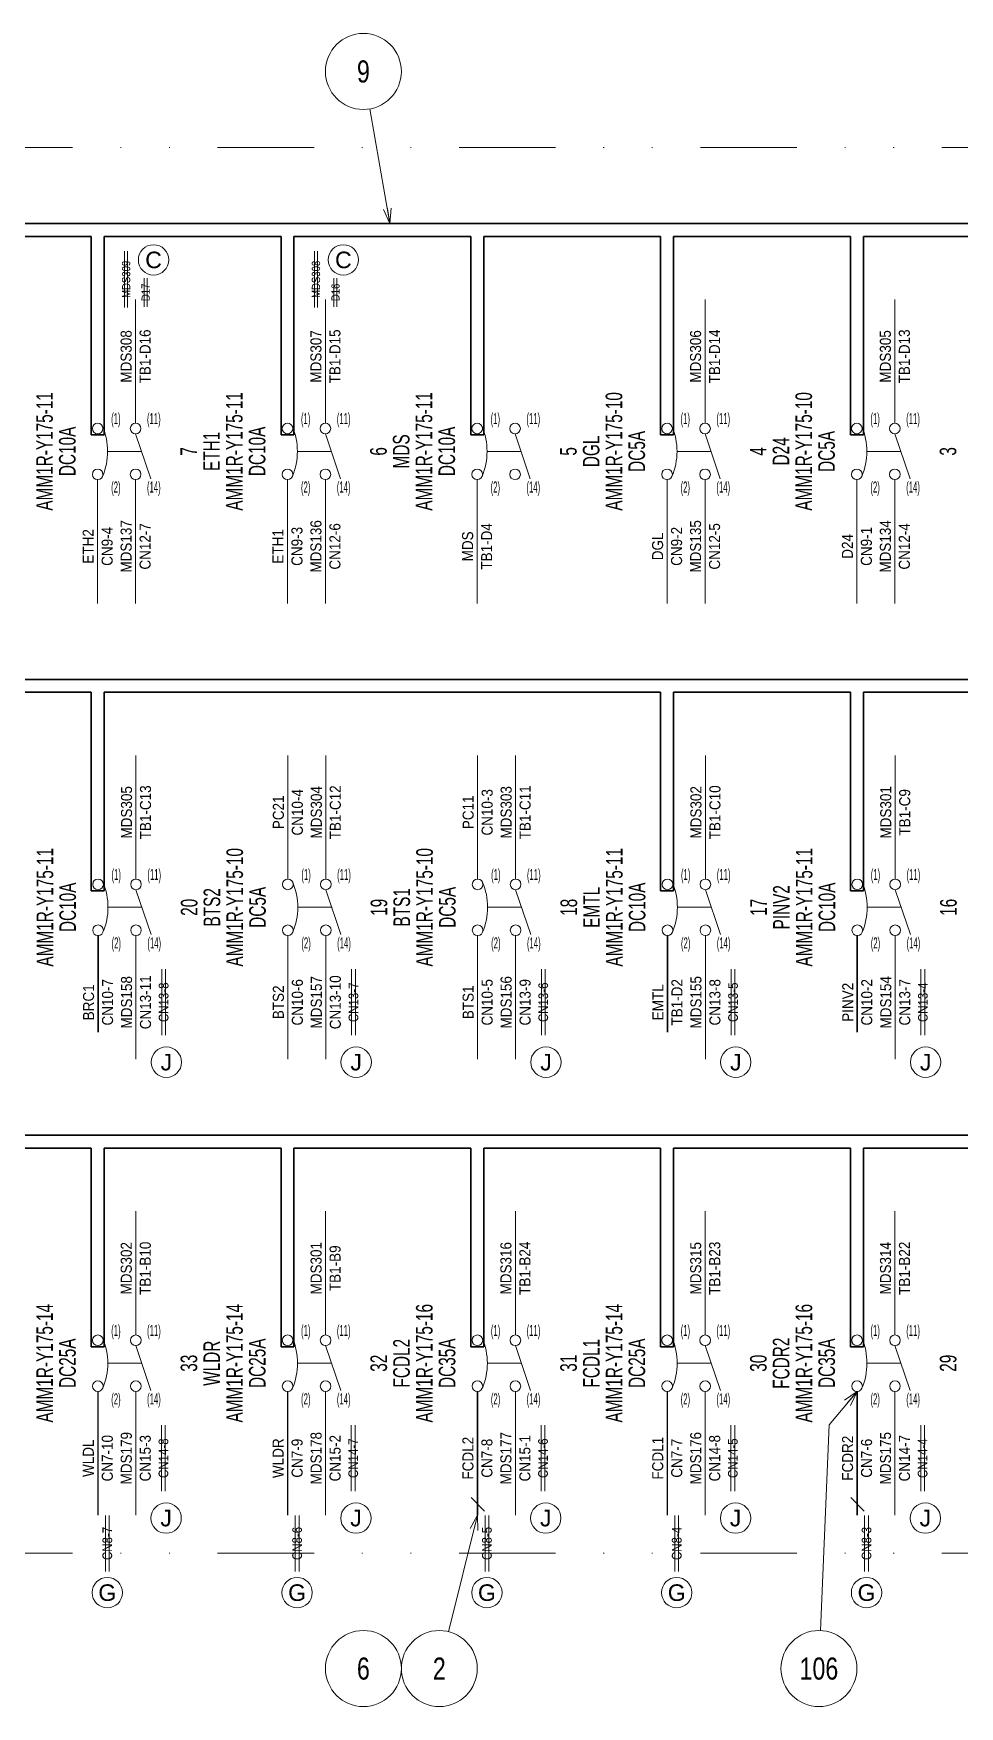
# Model space of a CAD drawing. Header units: millimetres. Extents: x 10 to 832, y 7 to 590.
# Drawn here: x 261.5 to 383.5, y 209.8 to 430 of the extents above; entities that cross this region are included whole.
import ezdxf
from ezdxf.enums import TextEntityAlignment as Align

# ---------------------------------------------------------------- set-up
doc = ezdxf.new("R2010")
doc.units = ezdxf.units.MM
for name, pattern in [('DASHDOT', [25.3, 12.7, -6.3, 0, -6.3]), ('DASHED', [19, 12.7, -6.3]), ('DIVIDE', [31.6, 12.7, -6.3, 0, -6.3, 0, -6.3])]:
    doc.linetypes.add(name, pattern=pattern)
for name, color, linetype in [('GR1_02', 7, 'Continuous'), ('GR1_03', 7, 'Continuous'), ('GR1_04', 7, 'Continuous'), ('GR1_05', 7, 'Continuous'), ('GR1_13', 7, 'Continuous'), ('GR1_15', 7, 'Continuous')]:
    doc.layers.add(name, color=color, linetype=linetype)
doc.styles.add('HG丸ｺﾞｼｯｸM-PRO', font='')
doc.styles.get('HG丸ｺﾞｼｯｸM-PRO').set_extended_font_data('HG丸ｺﾞｼｯｸM-PRO')

# ---------------------------------------------------------------- blocks, each defined once
blk = doc.blocks.new('BLKF030')
at = {"layer": 'GR1_13', "color": 4, "linetype": 'DIVIDE', "lineweight": 13}
for p, q in [((95, 415), (465, 415)), ((95, 230), (465, 230))]:
    blk.add_line(p, q, dxfattribs=at)
blk = doc.blocks.new('BLKF031')
at = {"layer": 'GR1_03', "color": 3, "linetype": 'Continuous', "lineweight": 35}
for p, q in [((445.88, 405), (110, 405)), ((269.13, 403.3), (245.83, 403.3)), ((269.15, 403.3), (269.15, 377.17)), ((270.85, 403.3), (270.85, 377.17)), ((294.15, 403.3), (270.85, 403.3)), ((294.15, 403.3), (294.15, 377.17)), ((295.85, 403.3), (295.85, 377.17)), ((319.15, 403.3), (295.85, 403.3)), ((319.15, 377.17), (319.15, 403.3)), ((344.15, 403.3), (320.85, 403.3)), ((320.85, 377.17), (320.85, 403.3)), ((344.15, 403.3), (344.15, 377.17)), ((345.85, 403.3), (345.85, 377.17)), ((369.15, 403.3), (345.85, 403.3)), ((369.15, 403.3), (369.15, 377.17)), ((370.85, 403.3), (370.85, 377.17)), ((394.15, 403.3), (370.85, 403.3)), ((269.15, 377.17), (270.85, 377.17)), ((294.15, 377.17), (295.85, 377.17)), ((319.15, 377.17), (320.85, 377.17)), ((344.15, 377.17), (345.85, 377.17)), ((369.15, 377.17), (370.85, 377.17))]:
    blk.add_line(p, q, dxfattribs=at)
blk = doc.blocks.new('BLKF035')
at = {"layer": 'GR1_02', "color": 4, "linetype": 'Continuous', "lineweight": 13}
blk.add_line((377, 371.41), (375, 377.32), dxfattribs=at)
at = {"layer": 'GR1_02', "color": 4, "linetype": 'DASHDOT', "lineweight": 13}
blk.add_line((371.31, 375), (375.82, 375), dxfattribs=at)
at = {"layer": 'GR1_02', "color": 4, "linetype": 'Continuous', "lineweight": 13}
for centre in [(370, 378.02), (375, 378.02), (370, 371.98), (375, 371.98)]:
    blk.add_circle(centre, 0.701, dxfattribs=at)
blk.add_arc((362.81, 375), 8.5, 337.237, 22.763, dxfattribs=at)
at = {"layer": 'GR1_02', "color": 4, "linetype": 'Continuous', "lineweight": 13, "style": 'HG丸ｺﾞｼｯｸM-PRO'}
for s, width, p in [('(1)', 0.521222, (372.4, 379.32)), ('(11)', 0.521214, (377.4, 379.32)), ('(2)', 0.521222, (372.4, 370.31)), ('(14)', 0.521214, (377.4, 370.31))]:
    blk.add_text(s, height=1.455, dxfattribs=dict(at, width=width)).set_placement(p, align=Align.MIDDLE_CENTER)
blk = doc.blocks.new('BLKF036')
at = {"layer": 'GR1_02', "color": 4, "linetype": 'Continuous', "lineweight": 13}
blk.add_line((352, 371.41), (350, 377.32), dxfattribs=at)
at = {"layer": 'GR1_02', "color": 4, "linetype": 'DASHDOT', "lineweight": 13}
blk.add_line((346.31, 375), (350.82, 375), dxfattribs=at)
at = {"layer": 'GR1_02', "color": 4, "linetype": 'Continuous', "lineweight": 13}
for centre in [(345, 378.02), (350, 378.02), (345, 371.98), (350, 371.98)]:
    blk.add_circle(centre, 0.701, dxfattribs=at)
blk.add_arc((337.81, 375), 8.5, 337.237, 22.763, dxfattribs=at)
at = {"layer": 'GR1_02', "color": 4, "linetype": 'Continuous', "lineweight": 13, "style": 'HG丸ｺﾞｼｯｸM-PRO'}
for s, width, p in [('(1)', 0.521222, (347.4, 379.32)), ('(11)', 0.521214, (352.4, 379.32)), ('(2)', 0.521222, (347.4, 370.31)), ('(14)', 0.521214, (352.4, 370.31))]:
    blk.add_text(s, height=1.455, dxfattribs=dict(at, width=width)).set_placement(p, align=Align.MIDDLE_CENTER)
blk = doc.blocks.new('BLKF040')
at = {"layer": 'GR1_02', "color": 4, "linetype": 'Continuous', "lineweight": 13}
blk.add_line((377.05, 311.41), (375.05, 317.32), dxfattribs=at)
at = {"layer": 'GR1_02', "color": 4, "linetype": 'DASHDOT', "lineweight": 13}
blk.add_line((371.36, 315), (375.87, 315), dxfattribs=at)
at = {"layer": 'GR1_02', "color": 4, "linetype": 'Continuous', "lineweight": 13}
for centre in [(370.05, 318.02), (375.05, 318.02), (370.05, 311.98), (375.05, 311.98)]:
    blk.add_circle(centre, 0.701, dxfattribs=at)
blk.add_arc((362.86, 315), 8.5, 337.237, 22.763, dxfattribs=at)
at = {"layer": 'GR1_02', "color": 4, "linetype": 'Continuous', "lineweight": 13, "style": 'HG丸ｺﾞｼｯｸM-PRO'}
for s, width, p in [('(1)', 0.521222, (372.45, 319.32)), ('(11)', 0.521214, (377.45, 319.32)), ('(2)', 0.521222, (372.45, 310.31)), ('(14)', 0.521214, (377.45, 310.31))]:
    blk.add_text(s, height=1.455, dxfattribs=dict(at, width=width)).set_placement(p, align=Align.MIDDLE_CENTER)
blk = doc.blocks.new('BLKF041')
at = {"layer": 'GR1_02', "color": 4, "linetype": 'Continuous', "lineweight": 13}
blk.add_line((352.05, 311.41), (350.05, 317.32), dxfattribs=at)
at = {"layer": 'GR1_02', "color": 4, "linetype": 'DASHDOT', "lineweight": 13}
blk.add_line((346.36, 315), (350.87, 315), dxfattribs=at)
at = {"layer": 'GR1_02', "color": 4, "linetype": 'Continuous', "lineweight": 13}
for centre in [(345.05, 318.02), (350.05, 318.02), (345.05, 311.98), (350.05, 311.98)]:
    blk.add_circle(centre, 0.701, dxfattribs=at)
blk.add_arc((337.86, 315), 8.5, 337.237, 22.763, dxfattribs=at)
at = {"layer": 'GR1_02', "color": 4, "linetype": 'Continuous', "lineweight": 13, "style": 'HG丸ｺﾞｼｯｸM-PRO'}
for s, width, p in [('(1)', 0.521222, (347.45, 319.32)), ('(11)', 0.521214, (352.45, 319.32)), ('(2)', 0.521222, (347.45, 310.31)), ('(14)', 0.521214, (352.45, 310.31))]:
    blk.add_text(s, height=1.455, dxfattribs=dict(at, width=width)).set_placement(p, align=Align.MIDDLE_CENTER)
blk = doc.blocks.new('BLKF042')
at = {"layer": 'GR1_02', "color": 4, "linetype": 'Continuous', "lineweight": 13}
blk.add_line((327.05, 311.41), (325.05, 317.32), dxfattribs=at)
at = {"layer": 'GR1_02', "color": 4, "linetype": 'DASHDOT', "lineweight": 13}
blk.add_line((321.36, 315), (325.87, 315), dxfattribs=at)
at = {"layer": 'GR1_02', "color": 4, "linetype": 'Continuous', "lineweight": 13}
for centre in [(320.05, 318.02), (325.05, 318.02), (320.05, 311.98), (325.05, 311.98)]:
    blk.add_circle(centre, 0.701, dxfattribs=at)
blk.add_arc((312.86, 315), 8.5, 337.237, 22.763, dxfattribs=at)
at = {"layer": 'GR1_02', "color": 4, "linetype": 'Continuous', "lineweight": 13, "style": 'HG丸ｺﾞｼｯｸM-PRO'}
for s, width, p in [('(1)', 0.521222, (322.45, 319.32)), ('(11)', 0.521214, (327.45, 319.32)), ('(2)', 0.521222, (322.45, 310.31)), ('(14)', 0.521214, (327.45, 310.31))]:
    blk.add_text(s, height=1.455, dxfattribs=dict(at, width=width)).set_placement(p, align=Align.MIDDLE_CENTER)
blk = doc.blocks.new('BLKF043')
at = {"layer": 'GR1_02', "color": 4, "linetype": 'Continuous', "lineweight": 13}
blk.add_line((302.05, 311.41), (300.05, 317.32), dxfattribs=at)
at = {"layer": 'GR1_02', "color": 4, "linetype": 'DASHDOT', "lineweight": 13}
blk.add_line((296.36, 315), (300.87, 315), dxfattribs=at)
at = {"layer": 'GR1_02', "color": 4, "linetype": 'Continuous', "lineweight": 13}
for centre in [(295.05, 318.02), (300.05, 318.02), (295.05, 311.98), (300.05, 311.98)]:
    blk.add_circle(centre, 0.701, dxfattribs=at)
blk.add_arc((287.86, 315), 8.5, 337.237, 22.763, dxfattribs=at)
at = {"layer": 'GR1_02', "color": 4, "linetype": 'Continuous', "lineweight": 13, "style": 'HG丸ｺﾞｼｯｸM-PRO'}
for s, width, p in [('(1)', 0.521222, (297.45, 319.32)), ('(11)', 0.521214, (302.45, 319.32)), ('(2)', 0.521222, (297.45, 310.31)), ('(14)', 0.521214, (302.45, 310.31))]:
    blk.add_text(s, height=1.455, dxfattribs=dict(at, width=width)).set_placement(p, align=Align.MIDDLE_CENTER)
blk = doc.blocks.new('BLKF044')
at = {"layer": 'GR1_02', "color": 4, "linetype": 'Continuous', "lineweight": 13}
blk.add_line((277.05, 311.41), (275.05, 317.32), dxfattribs=at)
at = {"layer": 'GR1_02', "color": 4, "linetype": 'DASHDOT', "lineweight": 13}
blk.add_line((271.36, 315), (275.87, 315), dxfattribs=at)
at = {"layer": 'GR1_02', "color": 4, "linetype": 'Continuous', "lineweight": 13}
for centre in [(270.05, 318.02), (275.05, 318.02), (270.05, 311.98), (275.05, 311.98)]:
    blk.add_circle(centre, 0.701, dxfattribs=at)
blk.add_arc((262.86, 315), 8.5, 337.237, 22.763, dxfattribs=at)
at = {"layer": 'GR1_02', "color": 4, "linetype": 'Continuous', "lineweight": 13, "style": 'HG丸ｺﾞｼｯｸM-PRO'}
for s, width, p in [('(1)', 0.521222, (272.45, 319.32)), ('(11)', 0.521214, (277.45, 319.32)), ('(2)', 0.521222, (272.45, 310.31)), ('(14)', 0.521214, (277.45, 310.31))]:
    blk.add_text(s, height=1.455, dxfattribs=dict(at, width=width)).set_placement(p, align=Align.MIDDLE_CENTER)
blk = doc.blocks.new('BLKF049')
at = {"layer": 'GR1_02', "color": 4, "linetype": 'Continuous', "lineweight": 13}
blk.add_line((326.98, 371.41), (324.98, 377.32), dxfattribs=at)
at = {"layer": 'GR1_02', "color": 4, "linetype": 'DASHDOT', "lineweight": 13}
blk.add_line((321.29, 375), (325.8, 375), dxfattribs=at)
at = {"layer": 'GR1_02', "color": 4, "linetype": 'Continuous', "lineweight": 13}
for centre in [(319.98, 378.02), (324.98, 378.02), (319.98, 371.98), (324.98, 371.98)]:
    blk.add_circle(centre, 0.701, dxfattribs=at)
blk.add_arc((312.79, 375), 8.5, 337.237, 22.763, dxfattribs=at)
at = {"layer": 'GR1_02', "color": 4, "linetype": 'Continuous', "lineweight": 13, "style": 'HG丸ｺﾞｼｯｸM-PRO'}
for s, width, p in [('(1)', 0.521222, (322.38, 379.32)), ('(11)', 0.521214, (327.38, 379.32)), ('(2)', 0.521222, (322.38, 370.31)), ('(14)', 0.521214, (327.38, 370.31))]:
    blk.add_text(s, height=1.455, dxfattribs=dict(at, width=width)).set_placement(p, align=Align.MIDDLE_CENTER)
blk = doc.blocks.new('BLKF050')
at = {"layer": 'GR1_02', "color": 4, "linetype": 'Continuous', "lineweight": 13}
blk.add_line((302, 371.41), (300, 377.32), dxfattribs=at)
at = {"layer": 'GR1_02', "color": 4, "linetype": 'DASHDOT', "lineweight": 13}
blk.add_line((296.31, 375), (300.82, 375), dxfattribs=at)
at = {"layer": 'GR1_02', "color": 4, "linetype": 'Continuous', "lineweight": 13}
for centre in [(295, 378.02), (300, 378.02), (295, 371.98), (300, 371.98)]:
    blk.add_circle(centre, 0.701, dxfattribs=at)
blk.add_arc((287.81, 375), 8.5, 337.237, 22.763, dxfattribs=at)
at = {"layer": 'GR1_02', "color": 4, "linetype": 'Continuous', "lineweight": 13, "style": 'HG丸ｺﾞｼｯｸM-PRO'}
for s, width, p in [('(1)', 0.521222, (297.4, 379.32)), ('(11)', 0.521214, (302.4, 379.32)), ('(2)', 0.521222, (297.4, 370.31)), ('(14)', 0.521214, (302.4, 370.31))]:
    blk.add_text(s, height=1.455, dxfattribs=dict(at, width=width)).set_placement(p, align=Align.MIDDLE_CENTER)
blk = doc.blocks.new('BLKF051')
at = {"layer": 'GR1_02', "color": 4, "linetype": 'Continuous', "lineweight": 13}
blk.add_line((277, 371.41), (275, 377.32), dxfattribs=at)
at = {"layer": 'GR1_02', "color": 4, "linetype": 'DASHDOT', "lineweight": 13}
blk.add_line((271.31, 375), (275.82, 375), dxfattribs=at)
at = {"layer": 'GR1_02', "color": 4, "linetype": 'Continuous', "lineweight": 13}
for centre in [(270, 378.02), (275, 378.02), (270, 371.98), (275, 371.98)]:
    blk.add_circle(centre, 0.701, dxfattribs=at)
blk.add_arc((262.81, 375), 8.5, 337.237, 22.763, dxfattribs=at)
at = {"layer": 'GR1_02', "color": 4, "linetype": 'Continuous', "lineweight": 13, "style": 'HG丸ｺﾞｼｯｸM-PRO'}
for s, width, p in [('(1)', 0.521222, (272.4, 379.32)), ('(11)', 0.521214, (277.4, 379.32)), ('(2)', 0.521222, (272.4, 370.31)), ('(14)', 0.521214, (277.4, 370.31))]:
    blk.add_text(s, height=1.455, dxfattribs=dict(at, width=width)).set_placement(p, align=Align.MIDDLE_CENTER)
blk = doc.blocks.new('BLKF057')
at = {"layer": 'GR1_02', "color": 4, "linetype": 'Continuous', "lineweight": 13}
blk.add_line((277.02, 251.41), (275.02, 257.32), dxfattribs=at)
at = {"layer": 'GR1_02', "color": 4, "linetype": 'DASHDOT', "lineweight": 13}
blk.add_line((271.33, 255), (275.83, 255), dxfattribs=at)
at = {"layer": 'GR1_02', "color": 4, "linetype": 'Continuous', "lineweight": 13}
for centre in [(270.02, 258.02), (275.02, 258.02), (270.02, 251.98), (275.02, 251.98)]:
    blk.add_circle(centre, 0.701, dxfattribs=at)
blk.add_arc((262.83, 255), 8.5, 337.237, 22.763, dxfattribs=at)
at = {"layer": 'GR1_02', "color": 4, "linetype": 'Continuous', "lineweight": 13, "style": 'HG丸ｺﾞｼｯｸM-PRO'}
for s, width, p in [('(1)', 0.521222, (272.41, 259.32)), ('(11)', 0.521214, (277.41, 259.32)), ('(2)', 0.521222, (272.41, 250.31)), ('(14)', 0.521214, (277.41, 250.31))]:
    blk.add_text(s, height=1.455, dxfattribs=dict(at, width=width)).set_placement(p, align=Align.MIDDLE_CENTER)
blk = doc.blocks.new('BLKF058')
at = {"layer": 'GR1_02', "color": 4, "linetype": 'Continuous', "lineweight": 13}
blk.add_line((302.02, 251.41), (300.02, 257.32), dxfattribs=at)
at = {"layer": 'GR1_02', "color": 4, "linetype": 'DASHDOT', "lineweight": 13}
blk.add_line((296.33, 255), (300.83, 255), dxfattribs=at)
at = {"layer": 'GR1_02', "color": 4, "linetype": 'Continuous', "lineweight": 13}
for centre in [(295.02, 258.02), (300.02, 258.02), (295.02, 251.98), (300.02, 251.98)]:
    blk.add_circle(centre, 0.701, dxfattribs=at)
blk.add_arc((287.83, 255), 8.5, 337.237, 22.763, dxfattribs=at)
at = {"layer": 'GR1_02', "color": 4, "linetype": 'Continuous', "lineweight": 13, "style": 'HG丸ｺﾞｼｯｸM-PRO'}
for s, width, p in [('(1)', 0.521222, (297.41, 259.32)), ('(11)', 0.521214, (302.41, 259.32)), ('(2)', 0.521222, (297.41, 250.31)), ('(14)', 0.521214, (302.41, 250.31))]:
    blk.add_text(s, height=1.455, dxfattribs=dict(at, width=width)).set_placement(p, align=Align.MIDDLE_CENTER)
blk = doc.blocks.new('BLKF059')
at = {"layer": 'GR1_02', "color": 4, "linetype": 'Continuous', "lineweight": 13}
blk.add_line((327.02, 251.41), (325.02, 257.32), dxfattribs=at)
at = {"layer": 'GR1_02', "color": 4, "linetype": 'DASHDOT', "lineweight": 13}
blk.add_line((321.33, 255), (325.83, 255), dxfattribs=at)
at = {"layer": 'GR1_02', "color": 4, "linetype": 'Continuous', "lineweight": 13}
for centre in [(320.02, 258.02), (325.02, 258.02), (320.02, 251.98), (325.02, 251.98)]:
    blk.add_circle(centre, 0.701, dxfattribs=at)
blk.add_arc((312.83, 255), 8.5, 337.237, 22.763, dxfattribs=at)
at = {"layer": 'GR1_02', "color": 4, "linetype": 'Continuous', "lineweight": 13, "style": 'HG丸ｺﾞｼｯｸM-PRO'}
for s, width, p in [('(1)', 0.521222, (322.41, 259.32)), ('(11)', 0.521214, (327.41, 259.32)), ('(2)', 0.521222, (322.41, 250.31)), ('(14)', 0.521214, (327.41, 250.31))]:
    blk.add_text(s, height=1.455, dxfattribs=dict(at, width=width)).set_placement(p, align=Align.MIDDLE_CENTER)
blk = doc.blocks.new('BLKF060')
at = {"layer": 'GR1_02', "color": 4, "linetype": 'Continuous', "lineweight": 13}
blk.add_line((352.02, 251.41), (350.02, 257.32), dxfattribs=at)
at = {"layer": 'GR1_02', "color": 4, "linetype": 'DASHDOT', "lineweight": 13}
blk.add_line((346.33, 255), (350.83, 255), dxfattribs=at)
at = {"layer": 'GR1_02', "color": 4, "linetype": 'Continuous', "lineweight": 13}
for centre in [(345.02, 258.02), (350.02, 258.02), (345.02, 251.98), (350.02, 251.98)]:
    blk.add_circle(centre, 0.701, dxfattribs=at)
blk.add_arc((337.83, 255), 8.5, 337.237, 22.763, dxfattribs=at)
at = {"layer": 'GR1_02', "color": 4, "linetype": 'Continuous', "lineweight": 13, "style": 'HG丸ｺﾞｼｯｸM-PRO'}
for s, width, p in [('(1)', 0.521222, (347.41, 259.32)), ('(11)', 0.521214, (352.41, 259.32)), ('(2)', 0.521222, (347.41, 250.31)), ('(14)', 0.521214, (352.41, 250.31))]:
    blk.add_text(s, height=1.455, dxfattribs=dict(at, width=width)).set_placement(p, align=Align.MIDDLE_CENTER)
blk = doc.blocks.new('BLKF061')
at = {"layer": 'GR1_02', "color": 4, "linetype": 'Continuous', "lineweight": 13}
blk.add_line((377.02, 251.41), (375.02, 257.32), dxfattribs=at)
at = {"layer": 'GR1_02', "color": 4, "linetype": 'DASHDOT', "lineweight": 13}
blk.add_line((371.33, 255), (375.83, 255), dxfattribs=at)
at = {"layer": 'GR1_02', "color": 4, "linetype": 'Continuous', "lineweight": 13}
for centre in [(370.02, 258.02), (375.02, 258.02), (370.02, 251.98), (375.02, 251.98)]:
    blk.add_circle(centre, 0.701, dxfattribs=at)
blk.add_arc((362.83, 255), 8.5, 337.237, 22.763, dxfattribs=at)
at = {"layer": 'GR1_02', "color": 4, "linetype": 'Continuous', "lineweight": 13, "style": 'HG丸ｺﾞｼｯｸM-PRO'}
for s, width, p in [('(1)', 0.521222, (372.41, 259.32)), ('(11)', 0.521214, (377.41, 259.32)), ('(2)', 0.521222, (372.41, 250.31)), ('(14)', 0.521214, (377.41, 250.31))]:
    blk.add_text(s, height=1.455, dxfattribs=dict(at, width=width)).set_placement(p, align=Align.MIDDLE_CENTER)
blk = doc.blocks.new('BLKF066')
at = {"layer": 'GR1_03', "color": 3, "linetype": 'Continuous', "lineweight": 35}
for p, q in [((445.88, 345), (110, 345)), ((269.13, 343.3), (245.83, 343.3)), ((269.15, 343.3), (269.15, 317.17)), ((344.15, 343.3), (270.85, 343.3)), ((270.85, 343.3), (270.85, 317.17)), ((344.15, 343.3), (344.15, 317.17)), ((345.85, 343.3), (345.85, 317.17)), ((369.15, 343.3), (345.85, 343.3)), ((369.15, 343.3), (369.15, 317.17)), ((370.85, 343.3), (370.85, 317.17)), ((394.15, 343.3), (370.85, 343.3)), ((269.15, 317.17), (270.85, 317.17)), ((344.15, 317.17), (345.85, 317.17)), ((369.15, 317.17), (370.85, 317.17))]:
    blk.add_line(p, q, dxfattribs=at)
blk = doc.blocks.new('BLKF068')
at = {"layer": 'GR1_03', "color": 3, "linetype": 'Continuous', "lineweight": 35}
for p, q in [((445.88, 285), (110, 285)), ((269.13, 283.3), (235.83, 283.3)), ((269.15, 283.3), (269.15, 257.17)), ((270.85, 283.3), (270.85, 257.17)), ((294.15, 283.3), (270.85, 283.3)), ((294.15, 283.3), (294.15, 257.17)), ((295.85, 283.3), (295.85, 257.17)), ((319.15, 283.3), (295.85, 283.3)), ((319.15, 257.17), (319.15, 283.3)), ((344.15, 283.3), (320.85, 283.3)), ((320.85, 257.17), (320.85, 283.3)), ((344.15, 283.3), (344.15, 257.17)), ((345.85, 283.3), (345.85, 257.17)), ((369.15, 283.3), (345.85, 283.3)), ((369.15, 283.3), (369.15, 257.17)), ((370.85, 283.3), (370.85, 257.17)), ((394.15, 283.3), (370.85, 283.3)), ((269.15, 257.17), (270.85, 257.17)), ((294.15, 257.17), (295.85, 257.17)), ((319.15, 257.17), (320.85, 257.17)), ((344.15, 257.17), (345.85, 257.17)), ((369.15, 257.17), (370.85, 257.17))]:
    blk.add_line(p, q, dxfattribs=at)
blk = doc.blocks.new('FXTIP_ARROW_S')
at = {"color": 0, "linetype": 'Continuous', "lineweight": -2}
for q in [(-1, 0), (-0.97, 0.26), (-0.97, -0.26)]:
    blk.add_line((0, 0), q, dxfattribs=at)
blk = doc.blocks.new('BLKF240')
at = {"layer": 'GR1_05', "color": 4, "linetype": 'Continuous', "lineweight": 13}
blk.add_circle((277.36, 400.2), 2, dxfattribs=at)
at = {"layer": 'GR1_05', "color": 4, "linetype": 'Continuous', "lineweight": 13, "style": 'HG丸ｺﾞｼｯｸM-PRO', "width": 1.042931}
blk.add_text('C', height=2.18, dxfattribs=at).set_placement((277.36, 400.2), align=Align.MIDDLE_CENTER)
blk = doc.blocks.new('BLKF241')
at = {"layer": 'GR1_05', "color": 4, "linetype": 'Continuous', "lineweight": 13}
blk.add_circle((302.36, 400.2), 2, dxfattribs=at)
at = {"layer": 'GR1_05', "color": 4, "linetype": 'Continuous', "lineweight": 13, "style": 'HG丸ｺﾞｼｯｸM-PRO', "width": 1.042931}
blk.add_text('C', height=2.18, dxfattribs=at).set_placement((302.36, 400.2), align=Align.MIDDLE_CENTER)
blk = doc.blocks.new('BLKF294')
at = {"layer": 'GR1_05', "color": 4, "linetype": 'Continuous', "lineweight": 13}
blk.add_circle((371.27, 224.81), 2, dxfattribs=at)
at = {"layer": 'GR1_05', "color": 4, "linetype": 'Continuous', "lineweight": 13, "style": 'HG丸ｺﾞｼｯｸM-PRO', "width": 1.042883}
blk.add_text('G', height=2.18, dxfattribs=at).set_placement((371.27, 224.81), align=Align.MIDDLE_CENTER)
blk = doc.blocks.new('BLKF295')
at = {"layer": 'GR1_05', "color": 4, "linetype": 'Continuous', "lineweight": 13}
blk.add_circle((346.27, 224.81), 2, dxfattribs=at)
at = {"layer": 'GR1_05', "color": 4, "linetype": 'Continuous', "lineweight": 13, "style": 'HG丸ｺﾞｼｯｸM-PRO', "width": 1.042883}
blk.add_text('G', height=2.18, dxfattribs=at).set_placement((346.27, 224.81), align=Align.MIDDLE_CENTER)
blk = doc.blocks.new('BLKF296')
at = {"layer": 'GR1_05', "color": 4, "linetype": 'Continuous', "lineweight": 13}
blk.add_circle((321.27, 224.81), 2, dxfattribs=at)
at = {"layer": 'GR1_05', "color": 4, "linetype": 'Continuous', "lineweight": 13, "style": 'HG丸ｺﾞｼｯｸM-PRO', "width": 1.042883}
blk.add_text('G', height=2.18, dxfattribs=at).set_placement((321.27, 224.81), align=Align.MIDDLE_CENTER)
blk = doc.blocks.new('BLKF297')
at = {"layer": 'GR1_05', "color": 4, "linetype": 'Continuous', "lineweight": 13}
blk.add_circle((296.27, 224.81), 2, dxfattribs=at)
at = {"layer": 'GR1_05', "color": 4, "linetype": 'Continuous', "lineweight": 13, "style": 'HG丸ｺﾞｼｯｸM-PRO', "width": 1.042883}
blk.add_text('G', height=2.18, dxfattribs=at).set_placement((296.27, 224.81), align=Align.MIDDLE_CENTER)
blk = doc.blocks.new('BLKF298')
at = {"layer": 'GR1_05', "color": 4, "linetype": 'Continuous', "lineweight": 13}
blk.add_circle((271.27, 224.81), 2, dxfattribs=at)
at = {"layer": 'GR1_05', "color": 4, "linetype": 'Continuous', "lineweight": 13, "style": 'HG丸ｺﾞｼｯｸM-PRO', "width": 1.042883}
blk.add_text('G', height=2.18, dxfattribs=at).set_placement((271.27, 224.81), align=Align.MIDDLE_CENTER)
blk = doc.blocks.new('BLKF347')
at = {"layer": 'GR1_05', "color": 4, "linetype": 'Continuous', "lineweight": 13}
blk.add_circle((279.02, 234.62), 2, dxfattribs=at)
at = {"layer": 'GR1_05', "color": 4, "linetype": 'Continuous', "lineweight": 13, "style": 'HG丸ｺﾞｼｯｸM-PRO', "width": 1.042809}
blk.add_text('J', height=2.18, dxfattribs=at).set_placement((279.02, 234.62), align=Align.MIDDLE_CENTER)
blk = doc.blocks.new('BLKF348')
at = {"layer": 'GR1_05', "color": 4, "linetype": 'Continuous', "lineweight": 13}
blk.add_circle((304.02, 234.62), 2, dxfattribs=at)
at = {"layer": 'GR1_05', "color": 4, "linetype": 'Continuous', "lineweight": 13, "style": 'HG丸ｺﾞｼｯｸM-PRO', "width": 1.042809}
blk.add_text('J', height=2.18, dxfattribs=at).set_placement((304.02, 234.62), align=Align.MIDDLE_CENTER)
blk = doc.blocks.new('BLKF349')
at = {"layer": 'GR1_05', "color": 4, "linetype": 'Continuous', "lineweight": 13}
blk.add_circle((329.02, 234.62), 2, dxfattribs=at)
at = {"layer": 'GR1_05', "color": 4, "linetype": 'Continuous', "lineweight": 13, "style": 'HG丸ｺﾞｼｯｸM-PRO', "width": 1.042809}
blk.add_text('J', height=2.18, dxfattribs=at).set_placement((329.02, 234.62), align=Align.MIDDLE_CENTER)
blk = doc.blocks.new('BLKF350')
at = {"layer": 'GR1_05', "color": 4, "linetype": 'Continuous', "lineweight": 13}
blk.add_circle((354.02, 234.62), 2, dxfattribs=at)
at = {"layer": 'GR1_05', "color": 4, "linetype": 'Continuous', "lineweight": 13, "style": 'HG丸ｺﾞｼｯｸM-PRO', "width": 1.042809}
blk.add_text('J', height=2.18, dxfattribs=at).set_placement((354.02, 234.62), align=Align.MIDDLE_CENTER)
blk = doc.blocks.new('BLKF351')
at = {"layer": 'GR1_05', "color": 4, "linetype": 'Continuous', "lineweight": 13}
blk.add_circle((379.02, 234.62), 2, dxfattribs=at)
at = {"layer": 'GR1_05', "color": 4, "linetype": 'Continuous', "lineweight": 13, "style": 'HG丸ｺﾞｼｯｸM-PRO', "width": 1.042809}
blk.add_text('J', height=2.18, dxfattribs=at).set_placement((379.02, 234.62), align=Align.MIDDLE_CENTER)
blk = doc.blocks.new('BLKF357')
at = {"layer": 'GR1_05', "color": 4, "linetype": 'Continuous', "lineweight": 13}
blk.add_circle((279.05, 294.62), 2, dxfattribs=at)
at = {"layer": 'GR1_05', "color": 4, "linetype": 'Continuous', "lineweight": 13, "style": 'HG丸ｺﾞｼｯｸM-PRO', "width": 1.042809}
blk.add_text('J', height=2.18, dxfattribs=at).set_placement((279.05, 294.62), align=Align.MIDDLE_CENTER)
blk = doc.blocks.new('BLKF358')
at = {"layer": 'GR1_05', "color": 4, "linetype": 'Continuous', "lineweight": 13}
blk.add_circle((304.05, 294.62), 2, dxfattribs=at)
at = {"layer": 'GR1_05', "color": 4, "linetype": 'Continuous', "lineweight": 13, "style": 'HG丸ｺﾞｼｯｸM-PRO', "width": 1.042809}
blk.add_text('J', height=2.18, dxfattribs=at).set_placement((304.05, 294.62), align=Align.MIDDLE_CENTER)
blk = doc.blocks.new('BLKF359')
at = {"layer": 'GR1_05', "color": 4, "linetype": 'Continuous', "lineweight": 13}
blk.add_circle((329.05, 294.62), 2, dxfattribs=at)
at = {"layer": 'GR1_05', "color": 4, "linetype": 'Continuous', "lineweight": 13, "style": 'HG丸ｺﾞｼｯｸM-PRO', "width": 1.042809}
blk.add_text('J', height=2.18, dxfattribs=at).set_placement((329.05, 294.62), align=Align.MIDDLE_CENTER)
blk = doc.blocks.new('BLKF360')
at = {"layer": 'GR1_05', "color": 4, "linetype": 'Continuous', "lineweight": 13}
blk.add_circle((354.05, 294.62), 2, dxfattribs=at)
at = {"layer": 'GR1_05', "color": 4, "linetype": 'Continuous', "lineweight": 13, "style": 'HG丸ｺﾞｼｯｸM-PRO', "width": 1.042809}
blk.add_text('J', height=2.18, dxfattribs=at).set_placement((354.05, 294.62), align=Align.MIDDLE_CENTER)
blk = doc.blocks.new('BLKF361')
at = {"layer": 'GR1_05', "color": 4, "linetype": 'Continuous', "lineweight": 13}
blk.add_circle((379.05, 294.62), 2, dxfattribs=at)
at = {"layer": 'GR1_05', "color": 4, "linetype": 'Continuous', "lineweight": 13, "style": 'HG丸ｺﾞｼｯｸM-PRO', "width": 1.042809}
blk.add_text('J', height=2.18, dxfattribs=at).set_placement((379.05, 294.62), align=Align.MIDDLE_CENTER)

msp = doc.modelspace()

# ---------------------------------------------------------------- linework, layer by layer
at = {"layer": 'GR1_03', "color": 4, "linetype": 'Continuous', "lineweight": 13}
for p, q in [((275, 395), (275, 378.72)), ((300, 395), (300, 378.72)), ((350, 395), (350, 378.72)), ((375, 395), (375, 378.72)), ((270, 371.28), (270, 355)), ((275, 371.28), (275, 355)), ((295, 371.28), (295, 355)), ((300, 371.28), (300, 355)), ((319.98, 371.28), (319.98, 355)), ((345, 371.28), (345, 355)), ((350, 371.28), (350, 355)), ((370, 371.28), (370, 355)), ((375, 371.28), (375, 355)), ((275.05, 335), (275.05, 318.72)), ((295.05, 335), (295.05, 318.72)), ((300.05, 335), (300.05, 318.72)), ((320.05, 335), (320.05, 318.72)), ((325.05, 335), (325.05, 318.72)), ((350.05, 335), (350.05, 318.72)), ((375.05, 335), (375.05, 318.72)), ((275.05, 311.28), (275.05, 295)), ((295.05, 311.28), (295.05, 295)), ((300.05, 311.28), (300.05, 295)), ((320.05, 311.28), (320.05, 295)), ((325.05, 311.28), (325.05, 295)), ((350.05, 311.28), (350.05, 295)), ((375.05, 311.28), (375.05, 295)), ((275.02, 275), (275.02, 258.72)), ((300.02, 275), (300.02, 258.72)), ((325.02, 275), (325.02, 258.72)), ((350.02, 275), (350.02, 258.72)), ((375.02, 275), (375.02, 258.72)), ((275.02, 251.28), (275.02, 235)), ((300.02, 251.28), (300.02, 235)), ((325.02, 251.28), (325.02, 235)), ((350.02, 251.28), (350.02, 235)), ((375.02, 251.28), (375.02, 235)), ((319.2, 237.32), (320.97, 235.55)), ((369.2, 237.32), (370.97, 235.55))]:
    msp.add_line(p, q, dxfattribs=at)
at = {"layer": 'GR1_03', "color": 3, "linetype": 'DASHED', "lineweight": 35}
for p, q in [((270.05, 311.28), (270.05, 295)), ((345.05, 311.28), (345.05, 295)), ((370.05, 311.28), (370.05, 295))]:
    msp.add_line(p, q, dxfattribs=at)
at = {"layer": 'GR1_03', "color": 2, "linetype": 'Continuous', "lineweight": 25}
for p, q in [((270.02, 251.28), (270.02, 235)), ((295.02, 251.28), (295.02, 235)), ((345.02, 251.28), (345.02, 235))]:
    msp.add_line(p, q, dxfattribs=at)
at = {"layer": 'GR1_03', "color": 3, "linetype": 'Continuous', "lineweight": 35}
for p, q in [((320.02, 251.28), (320.02, 235)), ((370.02, 251.28), (370.02, 235))]:
    msp.add_line(p, q, dxfattribs=at)
at = {"layer": 'GR1_05', "color": 4, "linetype": 'Continuous', "lineweight": 13}
for p, q in [((273.55, 393.95), (273.55, 401.33)), ((273.95, 393.95), (273.95, 401.33)), ((298.55, 393.95), (298.55, 401.33)), ((298.95, 393.95), (298.95, 401.33)), ((276.12, 394.02), (276.12, 397.78)), ((276.52, 394.02), (276.52, 397.78)), ((301.12, 394.02), (301.12, 397.78)), ((301.52, 394.02), (301.52, 397.78)), ((278.44, 298.17), (278.44, 306.87)), ((278.94, 298.17), (278.94, 306.87)), ((303.44, 298.17), (303.44, 306.87)), ((303.94, 298.17), (303.94, 306.87)), ((328.44, 298.17), (328.44, 306.87)), ((328.94, 298.17), (328.94, 306.87)), ((353.44, 298.17), (353.44, 306.87)), ((353.94, 298.17), (353.94, 306.87)), ((378.44, 298.17), (378.44, 306.87)), ((378.94, 298.17), (378.94, 306.87)), ((278.41, 238.17), (278.41, 246.87)), ((278.91, 238.17), (278.91, 246.87)), ((303.41, 238.17), (303.41, 246.87)), ((303.91, 238.17), (303.91, 246.87)), ((328.41, 238.17), (328.41, 246.87)), ((328.91, 238.17), (328.91, 246.87)), ((353.41, 238.17), (353.41, 246.87)), ((353.91, 238.17), (353.91, 246.87)), ((378.41, 238.17), (378.41, 246.87)), ((378.91, 238.17), (378.91, 246.87)), ((271.02, 227.61), (271.02, 234.96)), ((271.52, 227.61), (271.52, 234.96)), ((296.02, 227.61), (296.02, 234.96)), ((296.52, 227.61), (296.52, 234.96)), ((321.02, 227.61), (321.02, 234.96)), ((321.52, 227.61), (321.52, 234.96)), ((346.02, 227.61), (346.02, 234.96)), ((346.52, 227.61), (346.52, 234.96)), ((371.02, 227.61), (371.02, 234.96)), ((371.52, 227.61), (371.52, 234.96))]:
    msp.add_line(p, q, dxfattribs=at)
at = {"layer": 'GR1_15', "color": 4, "linetype": 'Continuous', "lineweight": 13}
for p, q in [((308.5, 405), (305.86, 420.07)), ((370.02, 251.28), (366.34, 246.88)), ((366.34, 246.88), (365.21, 219.82)), ((320.02, 235), (316.21, 219.67))]:
    msp.add_line(p, q, dxfattribs=at)
for centre in [(305, 425), (305, 214.82), (315, 214.82), (365, 214.82)]:
    msp.add_circle(centre, 5, dxfattribs=at)

# ---------------------------------------------------------------- block references
at = {"layer": 'GR1_02', "color": 4, "linetype": 'Continuous', "lineweight": 13}
for name in ['BLKF051', 'BLKF050', 'BLKF049', 'BLKF036', 'BLKF035', 'BLKF044', 'BLKF043', 'BLKF042', 'BLKF041', 'BLKF040', 'BLKF057', 'BLKF058', 'BLKF059', 'BLKF060', 'BLKF061']:
    msp.add_blockref(name, (0, 0), dxfattribs=at)
at = {"layer": 'GR1_03', "color": 3, "linetype": 'Continuous', "lineweight": 35}
for name in ['BLKF031', 'BLKF066', 'BLKF068']:
    msp.add_blockref(name, (0, 0), dxfattribs=at)
at = {"layer": 'GR1_05', "color": 4, "linetype": 'Continuous', "lineweight": 13}
for name in ['BLKF240', 'BLKF241', 'BLKF357', 'BLKF358', 'BLKF359', 'BLKF360', 'BLKF361', 'BLKF347', 'BLKF348', 'BLKF349', 'BLKF350', 'BLKF351', 'BLKF298', 'BLKF297', 'BLKF296', 'BLKF295', 'BLKF294']:
    msp.add_blockref(name, (0, 0), dxfattribs=at)
at = {"layer": 'GR1_13', "color": 4, "linetype": 'DIVIDE', "lineweight": 13}
msp.add_blockref('BLKF030', (0, 0), dxfattribs=at)
at = {"layer": 'GR1_15', "color": 4, "linetype": 'Continuous', "lineweight": 13, "xscale": 2, "yscale": 2}
for p, rotation in [((308.5, 405), 279.9309408140203), ((370.02, 251.28), 50.11445485834087), ((320.02, 235), 76.03863618575667)]:
    msp.add_blockref('FXTIP_ARROW_S', p, dxfattribs=dict(at, rotation=rotation))

# ---------------------------------------------------------------- texts
at = {"layer": 'GR1_02', "color": 4, "linetype": 'Continuous', "lineweight": 13, "style": 'HG丸ｺﾞｼｯｸM-PRO'}
for s, height, width, p in [('AMM1R-Y175-11', 2.1818, 0.692153, (263, 375)), ('AMM1R-Y175-11', 2.1818, 0.692153, (288, 375)), ('AMM1R-Y175-11', 2.1818, 0.692153, (312.98, 375)), ('AMM1R-Y175-10', 2.1818, 0.692153, (338, 375)), ('AMM1R-Y175-10', 2.1818, 0.692153, (363, 375)), ('DC10A', 2.182, 0.692605, (266, 375)), ('ETH1', 2.182, 0.69225, (285, 375)), ('DC10A', 2.182, 0.692605, (291, 375)), ('MDS', 2.182, 0.692829, (309.98, 375)), ('DC10A', 2.182, 0.692605, (315.98, 375)), ('DGL', 2.182, 0.692298, (335, 375)), ('DC5A', 2.182, 0.692919, (341, 375)), ('D24', 2.182, 0.692069, (360, 375)), ('DC5A', 2.182, 0.692919, (366, 375)), ('7', 2.18, 0.691275, (282, 375)), ('6', 2.18, 0.691275, (306.98, 375)), ('5', 2.18, 0.691275, (332, 375)), ('4', 2.18, 0.691275, (357, 375)), ('3', 2.18, 0.691275, (382, 375)), ('AMM1R-Y175-11', 2.1818, 0.692153, (263.05, 315)), ('AMM1R-Y175-10', 2.1818, 0.692153, (288.05, 315)), ('AMM1R-Y175-10', 2.1818, 0.692153, (313.05, 315)), ('AMM1R-Y175-11', 2.1818, 0.692153, (338.05, 315)), ('AMM1R-Y175-11', 2.1818, 0.692153, (363.05, 315)), ('DC10A', 2.182, 0.692605, (266.05, 315)), ('BTS2', 2.182, 0.693223, (285.05, 315)), ('DC5A', 2.182, 0.692919, (291.05, 315)), ('BTS1', 2.182, 0.693223, (310.05, 315)), ('DC5A', 2.182, 0.692919, (316.05, 315)), ('EMTL', 2.182, 0.693307, (335.05, 315)), ('DC10A', 2.182, 0.692605, (341.05, 315)), ('PINV2', 2.182, 0.691525, (360.05, 315)), ('DC10A', 2.182, 0.692605, (366.05, 315)), ('20', 2.182, 0.691275, (282.05, 315)), ('19', 2.182, 0.691275, (307.05, 315)), ('18', 2.182, 0.691275, (332.05, 315)), ('17', 2.182, 0.691275, (357.05, 315)), ('16', 2.182, 0.691275, (382.05, 315)), ('AMM1R-Y175-14', 2.1818, 0.692153, (263.02, 255)), ('AMM1R-Y175-14', 2.1818, 0.692153, (288.02, 255)), ('AMM1R-Y175-16', 2.1818, 0.692153, (313.02, 255)), ('AMM1R-Y175-14', 2.1818, 0.692153, (338.02, 255)), ('AMM1R-Y175-16', 2.1818, 0.692153, (363.02, 255)), ('DC25A', 2.182, 0.692605, (266.02, 255)), ('WLDR', 2.182, 0.692463, (285.02, 255)), ('DC25A', 2.182, 0.692605, (291.02, 255)), ('FCDL2', 2.182, 0.692503, (310.02, 255)), ('DC35A', 2.182, 0.692605, (316.02, 255)), ('FCDL1', 2.182, 0.692503, (335.02, 255)), ('DC25A', 2.182, 0.692605, (341.02, 255)), ('FCDR2', 2.182, 0.692444, (360.02, 255)), ('DC35A', 2.182, 0.692605, (366.02, 255)), ('33', 2.182, 0.691275, (282.02, 255)), ('32', 2.182, 0.691275, (307.02, 255)), ('31', 2.182, 0.691275, (332.02, 255)), ('30', 2.182, 0.691275, (357.02, 255)), ('29', 2.182, 0.691275, (382.02, 255))]:
    msp.add_text(s, height=height, rotation=90, dxfattribs=dict(at, width=width)).set_placement(p, align=Align.MIDDLE_CENTER)
at = {"layer": 'GR1_04', "color": 3, "linetype": 'Continuous', "lineweight": 35, "style": 'HG丸ｺﾞｼｯｸM-PRO'}
for s, width, p in [('MDS308', 0.911744, (273.75, 387.5)), ('TB1-D16', 0.911582, (276.25, 387.5)), ('MDS307', 0.911744, (298.75, 387.5)), ('TB1-D15', 0.911582, (301.25, 387.5)), ('MDS306', 0.911744, (348.75, 387.5)), ('TB1-D14', 0.911582, (351.25, 387.5)), ('MDS305', 0.911744, (373.75, 387.5)), ('TB1-D13', 0.911582, (376.25, 387.5)), ('MDS137', 0.911744, (273.75, 362.5)), ('MDS136', 0.911744, (298.75, 362.5)), ('TB1-D4', 0.91173, (321.23, 362.5)), ('MDS135', 0.911744, (348.75, 362.5)), ('MDS134', 0.911744, (373.75, 362.5)), ('CN12-4', 0.911361, (376.25, 362.5)), ('ETH2', 0.912511, (268.75, 362.5)), ('CN9-4', 0.911493, (271.25, 362.5)), ('CN12-7', 0.911361, (276.25, 362.5)), ('ETH1', 0.912511, (293.75, 362.5)), ('CN9-3', 0.911493, (296.25, 362.5)), ('CN12-6', 0.911361, (301.25, 362.5)), ('MDS', 0.91267, (318.73, 362.5)), ('DGL', 0.911199, (343.75, 362.5)), ('CN9-2', 0.911493, (346.25, 362.5)), ('CN12-5', 0.911361, (351.25, 362.5)), ('D24', 0.910898, (368.75, 362.5)), ('CN9-1', 0.911493, (371.25, 362.5)), ('MDS305', 0.911744, (273.8, 327.5)), ('TB1-C13', 0.911795, (276.3, 327.5)), ('CN10-4', 0.911361, (296.3, 327.5)), ('MDS304', 0.911744, (298.8, 327.5)), ('TB1-C12', 0.911795, (301.3, 327.5)), ('CN10-3', 0.911361, (321.3, 327.5)), ('MDS303', 0.911744, (323.8, 327.5)), ('TB1-C11', 0.911795, (326.3, 327.5)), ('MDS302', 0.911744, (348.8, 327.5)), ('TB1-C10', 0.911795, (351.3, 327.5)), ('MDS301', 0.911744, (373.8, 327.5)), ('TB1-C9', 0.911982, (376.3, 327.5)), ('PC21', 0.910935, (293.8, 327.5)), ('PC11', 0.910935, (318.8, 327.5)), ('BRC1', 0.912558, (268.8, 302.5)), ('CN10-7', 0.911361, (271.3, 302.5)), ('MDS158', 0.911744, (273.8, 302.5)), ('CN13-11', 0.911268, (276.3, 302.5)), ('BTS2', 0.912282, (293.8, 302.5)), ('CN10-6', 0.911361, (296.3, 302.5)), ('MDS157', 0.911744, (298.8, 302.5)), ('CN13-10', 0.911268, (301.3, 302.5)), ('BTS1', 0.912282, (318.8, 302.5)), ('CN10-5', 0.911361, (321.3, 302.5)), ('MDS156', 0.911744, (323.8, 302.5)), ('CN13-9', 0.911361, (326.3, 302.5)), ('EMTL', 0.913535, (343.8, 302.5)), ('TB1-D2', 0.91173, (346.3, 302.5)), ('MDS155', 0.911744, (348.8, 302.5)), ('CN13-8', 0.911361, (351.3, 302.5)), ('PINV2', 0.912119, (368.8, 302.5)), ('CN10-2', 0.911361, (371.3, 302.5)), ('MDS154', 0.911744, (373.8, 302.5)), ('CN13-7', 0.911361, (376.3, 302.5)), ('MDS302', 0.911744, (273.77, 267.5)), ('TB1-B10', 0.911762, (276.27, 267.5)), ('MDS301', 0.911744, (298.77, 267.5)), ('MDS316', 0.911744, (323.77, 267.5)), ('TB1-B24', 0.911762, (326.27, 267.5)), ('MDS315', 0.911744, (348.77, 267.5)), ('TB1-B23', 0.911762, (351.27, 267.5)), ('MDS314', 0.911744, (373.77, 267.5)), ('TB1-B22', 0.911762, (376.27, 267.5)), ('TB1-B9', 0.911945, (301.27, 267.5)), ('WLDL', 0.911923, (268.77, 242.5)), ('CN7-10', 0.911361, (271.27, 242.5)), ('MDS179', 0.911744, (273.77, 242.5)), ('CN15-3', 0.911361, (276.27, 242.5)), ('WLDR', 0.912558, (293.77, 242.5)), ('CN7-9', 0.911493, (296.27, 242.5)), ('MDS178', 0.911744, (298.77, 242.5)), ('CN15-2', 0.911361, (301.27, 242.5)), ('FCDL2', 0.911777, (318.77, 242.5)), ('CN7-8', 0.911493, (321.27, 242.5)), ('MDS177', 0.911744, (323.77, 242.5)), ('CN15-1', 0.911361, (326.27, 242.5)), ('FCDL1', 0.911777, (343.77, 242.5)), ('CN7-7', 0.911493, (346.27, 242.5)), ('MDS176', 0.911744, (348.77, 242.5)), ('CN14-8', 0.911361, (351.27, 242.5)), ('FCDR2', 0.91232, (368.77, 242.5)), ('CN7-6', 0.911493, (371.27, 242.5)), ('MDS175', 0.911744, (373.77, 242.5)), ('CN14-7', 0.911361, (376.27, 242.5))]:
    msp.add_text(s, height=1.455, rotation=90, dxfattribs=dict(at, width=width)).set_placement(p, align=Align.MIDDLE_CENTER)
at = {"layer": 'GR1_05', "color": 3, "linetype": 'Continuous', "lineweight": 35, "style": 'HG丸ｺﾞｼｯｸM-PRO'}
for s, height, width, p in [('MDS309', 1.091, 0.86206, (273.75, 397.64)), ('MDS308', 1.091, 0.86206, (298.75, 397.64)), ('D17', 1.091, 0.862862, (276.32, 395.92)), ('D16', 1.091, 0.862862, (301.32, 395.92)), ('CN13-8', 1.273, 0.8878, (278.69, 302.5)), ('CN13-7', 1.273, 0.8878, (303.69, 302.5)), ('CN13-6', 1.273, 0.8878, (328.69, 302.5)), ('CN13-5', 1.273, 0.8878, (353.69, 302.5)), ('CN13-4', 1.273, 0.8878, (378.69, 302.5)), ('CN14-8', 1.273, 0.8878, (278.66, 242.5)), ('CN14-7', 1.273, 0.8878, (303.66, 242.5)), ('CN14-6', 1.273, 0.8878, (328.66, 242.5)), ('CN14-5', 1.273, 0.8878, (353.66, 242.5)), ('CN14-4', 1.273, 0.8878, (378.66, 242.5)), ('CN8-6', 1.273, 0.887596, (296.27, 231.28)), ('CN8-5', 1.273, 0.887596, (321.27, 231.28)), ('CN8-4', 1.273, 0.887596, (346.27, 231.28)), ('CN8-3', 1.273, 0.887596, (371.27, 231.28)), ('CN8-7', 1.273, 0.887596, (271.27, 231.28))]:
    msp.add_text(s, height=height, rotation=90, dxfattribs=dict(at, width=width)).set_placement(p, align=Align.MIDDLE_CENTER)
at = {"layer": 'GR1_15', "color": 3, "linetype": 'Continuous', "lineweight": 35, "style": 'HG丸ｺﾞｼｯｸM-PRO', "width": 0.784542}
for s, height, p in [('9', 2.91, (305, 425)), ('6', 2.91, (305, 214.82)), ('2', 2.91, (315, 214.82)), ('106', 2.909, (365, 214.82))]:
    msp.add_text(s, height=height, rotation=0, dxfattribs=at).set_placement(p, align=Align.MIDDLE_CENTER)

doc.saveas('drawing.dxf')
